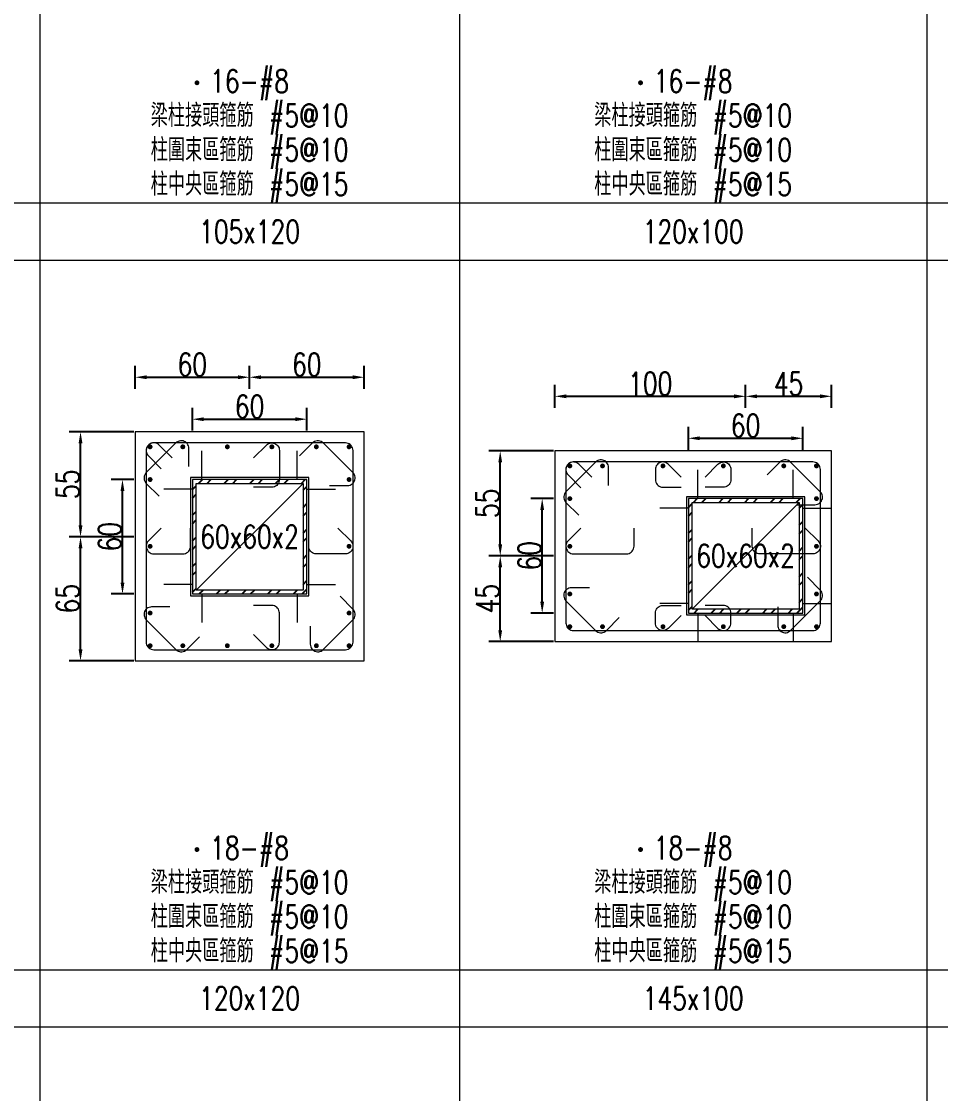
# Model space of a CAD drawing. Header units: millimetres. Extents: x 0 to 3905, y 0 to 8880.
# Drawn here: x 2440 to 2922, y 2779 to 3341 of the extents above; entities that cross this region are included whole.
import ezdxf
from ezdxf.enums import TextEntityAlignment as Align

# ---------------------------------------------------------------- set-up
doc = ezdxf.new("R2010")
doc.units = ezdxf.units.MM
doc.layers.get('DEFPOINTS').update_dxf_attribs({"color": 3})
for name, color, linetype in [('Hatch線', 6, 'Continuous'), ('主筋斷面', 2, 'Continuous'), ('文字-主筋根數', 7, 'Continuous'), ('文字-剪力筋 中央區', 7, 'Continuous'), ('文字-剪力筋-BC', 7, 'Continuous'), ('文字-剪力筋-圍束區', 7, 'Continuous'), ('文字-斷面尺寸', 7, 'Continuous'), ('文字-輔助字', 7, 'Continuous'), ('柱斷面線', 4, 'Continuous'), ('標註字', 4, 'Continuous'), ('箍筋線', 1, 'Continuous'), ('網格線', 7, 'Continuous'), ('鋼柱', 11, 'Continuous')]:
    doc.layers.add(name, color=color, linetype=linetype)
doc.styles.add('note', font='txt.shx', dxfattribs={"width": 0.75, "height": 12})
doc.styles.add('txt', font='txt.shx', dxfattribs={"height": 0.2, "bigfont": 'chineset.shx'})
doc.dimstyles.new('RCAD_DIM', dxfattribs={"dimtxt": 12, "dimasz": 6, "dimexe": 6, "dimexo": 0.625, "dimtad": 1, "dimdec": 0, "dimdsep": 46, "dimtxsty": 'note', "dimcen": 2.5, "dimclrd": 256, "dimclre": 256, "dimclrt": 256, "dimadec": 0, "dimazin": 0, "dimtfac": 1, "dimtmove": 0, "dimatfit": 3, "dimfxl": 0, "dimtolj": 1, "dimarcsym": 0})

# ---------------------------------------------------------------- blocks, each defined once
blk = doc.blocks.new('*D1380')
at = {"layer": 'DEFPOINTS', "color": 0}
for p in [(2590, 3132.62), (2530, 3126), (2590, 3126)]:
    blk.add_point(p, dxfattribs=at)
at = {"layer": '標註字', "lineweight": -2}
for p, q in [((2530, 3126.62), (2530, 3138.62)), ((2590, 3126.62), (2590, 3138.62)), ((2536, 3132.62), (2584, 3132.62))]:
    blk.add_line(p, q, dxfattribs=at)
at = {"layer": '標註字'}
for points in [[(2536, 3133.62), (2536, 3131.62), (2530, 3132.62)], [(2584, 3131.62), (2584, 3133.62), (2590, 3132.62)]]:
    blk.add_solid(points, dxfattribs=at)
at = {"layer": '標註字', "insert": (2560, 3139.25), "char_height": 12, "attachment_point": 5, "style": 'note'}
blk.add_mtext('\\A1;60', dxfattribs=at)
blk = doc.blocks.new('*D1381')
at = {"layer": 'DEFPOINTS', "color": 0}
for p in [(2493.38, 3101), (2500, 3101), (2500, 3041)]:
    blk.add_point(p, dxfattribs=at)
at = {"layer": '標註字', "lineweight": -2}
for p, q in [((2499.38, 3101), (2487.38, 3101)), ((2493.38, 3047), (2493.38, 3095)), ((2499.38, 3041), (2487.38, 3041))]:
    blk.add_line(p, q, dxfattribs=at)
at = {"layer": '標註字'}
for points in [[(2494.38, 3095), (2492.38, 3095), (2493.38, 3101)], [(2492.38, 3047), (2494.38, 3047), (2493.38, 3041)]]:
    blk.add_solid(points, dxfattribs=at)
at = {"layer": '標註字', "insert": (2486.75, 3071), "char_height": 12, "attachment_point": 5, "rotation": 90, "style": 'note'}
blk.add_mtext('\\A1;60', dxfattribs=at)
blk = doc.blocks.new('*D1382')
at = {"layer": 'DEFPOINTS', "color": 0}
for p in [(2560, 3154.62), (2500, 3148), (2560, 3148)]:
    blk.add_point(p, dxfattribs=at)
at = {"layer": '標註字', "lineweight": -2}
for p, q in [((2500, 3148.62), (2500, 3160.62)), ((2560, 3148.62), (2560, 3160.62)), ((2506, 3154.62), (2554, 3154.62))]:
    blk.add_line(p, q, dxfattribs=at)
at = {"layer": '標註字'}
for points in [[(2506, 3155.62), (2506, 3153.62), (2500, 3154.62)], [(2554, 3153.62), (2554, 3155.62), (2560, 3154.62)]]:
    blk.add_solid(points, dxfattribs=at)
at = {"layer": '標註字', "insert": (2530, 3161.25), "char_height": 12, "attachment_point": 5, "style": 'note'}
blk.add_mtext('\\A1;60', dxfattribs=at)
blk = doc.blocks.new('*D1383')
at = {"layer": 'DEFPOINTS', "color": 0}
for p in [(2620, 3154.62), (2560, 3148), (2620, 3148)]:
    blk.add_point(p, dxfattribs=at)
at = {"layer": '標註字', "lineweight": -2}
for p, q in [((2560, 3148.62), (2560, 3160.62)), ((2620, 3148.62), (2620, 3160.62)), ((2566, 3154.62), (2614, 3154.62))]:
    blk.add_line(p, q, dxfattribs=at)
at = {"layer": '標註字'}
for points in [[(2566, 3155.62), (2566, 3153.62), (2560, 3154.62)], [(2614, 3153.62), (2614, 3155.62), (2620, 3154.62)]]:
    blk.add_solid(points, dxfattribs=at)
at = {"layer": '標註字', "insert": (2590, 3161.25), "char_height": 12, "attachment_point": 5, "style": 'note'}
blk.add_mtext('\\A1;60', dxfattribs=at)
blk = doc.blocks.new('*D1384')
at = {"layer": 'DEFPOINTS', "color": 0}
for p in [(2471.38, 3071), (2500, 3071), (2500, 3006)]:
    blk.add_point(p, dxfattribs=at)
at = {"layer": '標註字', "lineweight": -2}
for p, q in [((2499.38, 3071), (2465.38, 3071)), ((2471.38, 3012), (2471.38, 3065)), ((2499.38, 3006), (2465.38, 3006))]:
    blk.add_line(p, q, dxfattribs=at)
at = {"layer": '標註字'}
for points in [[(2472.38, 3065), (2470.38, 3065), (2471.38, 3071)], [(2470.38, 3012), (2472.38, 3012), (2471.38, 3006)]]:
    blk.add_solid(points, dxfattribs=at)
at = {"layer": '標註字', "insert": (2464.75, 3038.5), "char_height": 12, "attachment_point": 5, "rotation": 90, "style": 'note'}
blk.add_mtext('\\A1;65', dxfattribs=at)
blk = doc.blocks.new('*D1385')
at = {"layer": 'DEFPOINTS', "color": 0}
for p in [(2471.38, 3126), (2500, 3126), (2500, 3071)]:
    blk.add_point(p, dxfattribs=at)
at = {"layer": '標註字', "lineweight": -2}
for p, q in [((2499.38, 3126), (2465.38, 3126)), ((2471.38, 3077), (2471.38, 3120)), ((2499.38, 3071), (2465.38, 3071))]:
    blk.add_line(p, q, dxfattribs=at)
at = {"layer": '標註字'}
for points in [[(2472.38, 3120), (2470.38, 3120), (2471.38, 3126)], [(2470.38, 3077), (2472.38, 3077), (2471.38, 3071)]]:
    blk.add_solid(points, dxfattribs=at)
at = {"layer": '標註字', "insert": (2464.75, 3098.5), "char_height": 12, "attachment_point": 5, "rotation": 90, "style": 'note'}
blk.add_mtext('\\A1;55', dxfattribs=at)
blk = doc.blocks.new('Circle_Filled')
at = {"const_width": 0.5}
blk.add_lwpolyline([(-0.25, 0, 1), (0.25, 0, 1)], format="xyb", close=True, dxfattribs=at)
blk = doc.blocks.new('*D1512')
at = {"layer": 'DEFPOINTS', "color": 0}
for p in [(2850, 3122.62), (2790, 3116), (2850, 3116)]:
    blk.add_point(p, dxfattribs=at)
at = {"layer": '標註字', "lineweight": -2}
for p, q in [((2790, 3116.62), (2790, 3128.62)), ((2850, 3116.62), (2850, 3128.62)), ((2796, 3122.62), (2844, 3122.62))]:
    blk.add_line(p, q, dxfattribs=at)
at = {"layer": '標註字'}
for points in [[(2796, 3123.62), (2796, 3121.62), (2790, 3122.62)], [(2844, 3121.62), (2844, 3123.62), (2850, 3122.62)]]:
    blk.add_solid(points, dxfattribs=at)
at = {"layer": '標註字', "insert": (2820, 3129.25), "char_height": 12, "attachment_point": 5, "style": 'note'}
blk.add_mtext('\\A1;60', dxfattribs=at)
blk = doc.blocks.new('*D1513')
at = {"layer": 'DEFPOINTS', "color": 0}
for p in [(2713.38, 3091), (2720, 3091), (2720, 3031)]:
    blk.add_point(p, dxfattribs=at)
at = {"layer": '標註字', "lineweight": -2}
for p, q in [((2719.38, 3091), (2707.38, 3091)), ((2713.38, 3037), (2713.38, 3085)), ((2719.38, 3031), (2707.38, 3031))]:
    blk.add_line(p, q, dxfattribs=at)
at = {"layer": '標註字'}
for points in [[(2714.38, 3085), (2712.38, 3085), (2713.38, 3091)], [(2712.38, 3037), (2714.38, 3037), (2713.38, 3031)]]:
    blk.add_solid(points, dxfattribs=at)
at = {"layer": '標註字', "insert": (2706.75, 3061), "char_height": 12, "attachment_point": 5, "rotation": 90, "style": 'note'}
blk.add_mtext('\\A1;60', dxfattribs=at)
blk = doc.blocks.new('*D1514')
at = {"layer": 'DEFPOINTS', "color": 0}
for p in [(2820, 3144.62), (2720, 3138), (2820, 3138)]:
    blk.add_point(p, dxfattribs=at)
at = {"layer": '標註字', "lineweight": -2}
for p, q in [((2720, 3138.62), (2720, 3150.62)), ((2820, 3138.62), (2820, 3150.62)), ((2726, 3144.62), (2814, 3144.62))]:
    blk.add_line(p, q, dxfattribs=at)
at = {"layer": '標註字'}
for points in [[(2726, 3145.62), (2726, 3143.62), (2720, 3144.62)], [(2814, 3143.62), (2814, 3145.62), (2820, 3144.62)]]:
    blk.add_solid(points, dxfattribs=at)
at = {"layer": '標註字', "insert": (2770, 3151.25), "char_height": 12, "attachment_point": 5, "style": 'note'}
blk.add_mtext('\\A1;100', dxfattribs=at)
blk = doc.blocks.new('*D1515')
at = {"layer": 'DEFPOINTS', "color": 0}
for p in [(2865, 3144.62), (2820, 3138), (2865, 3138)]:
    blk.add_point(p, dxfattribs=at)
at = {"layer": '標註字', "lineweight": -2}
for p, q in [((2820, 3138.62), (2820, 3150.62)), ((2865, 3138.62), (2865, 3150.62)), ((2826, 3144.62), (2859, 3144.62))]:
    blk.add_line(p, q, dxfattribs=at)
at = {"layer": '標註字'}
for points in [[(2826, 3145.62), (2826, 3143.62), (2820, 3144.62)], [(2859, 3143.62), (2859, 3145.62), (2865, 3144.62)]]:
    blk.add_solid(points, dxfattribs=at)
at = {"layer": '標註字', "insert": (2842.5, 3151.25), "char_height": 12, "attachment_point": 5, "style": 'note'}
blk.add_mtext('\\A1;45', dxfattribs=at)
blk = doc.blocks.new('*D1516')
at = {"layer": 'DEFPOINTS', "color": 0}
for p in [(2691.38, 3061), (2720, 3061), (2720, 3016)]:
    blk.add_point(p, dxfattribs=at)
at = {"layer": '標註字', "lineweight": -2}
for p, q in [((2719.38, 3061), (2685.38, 3061)), ((2691.38, 3022), (2691.38, 3055)), ((2719.38, 3016), (2685.38, 3016))]:
    blk.add_line(p, q, dxfattribs=at)
at = {"layer": '標註字'}
for points in [[(2692.38, 3055), (2690.38, 3055), (2691.38, 3061)], [(2690.38, 3022), (2692.38, 3022), (2691.38, 3016)]]:
    blk.add_solid(points, dxfattribs=at)
at = {"layer": '標註字', "insert": (2684.75, 3038.5), "char_height": 12, "attachment_point": 5, "rotation": 90, "style": 'note'}
blk.add_mtext('\\A1;45', dxfattribs=at)
blk = doc.blocks.new('*D1517')
at = {"layer": 'DEFPOINTS', "color": 0}
for p in [(2691.38, 3116), (2720, 3116), (2720, 3061)]:
    blk.add_point(p, dxfattribs=at)
at = {"layer": '標註字', "lineweight": -2}
for p, q in [((2719.38, 3116), (2685.38, 3116)), ((2691.38, 3067), (2691.38, 3110)), ((2719.38, 3061), (2685.38, 3061))]:
    blk.add_line(p, q, dxfattribs=at)
at = {"layer": '標註字'}
for points in [[(2692.38, 3110), (2690.38, 3110), (2691.38, 3116)], [(2690.38, 3067), (2692.38, 3067), (2691.38, 3061)]]:
    blk.add_solid(points, dxfattribs=at)
at = {"layer": '標註字', "insert": (2684.75, 3088.5), "char_height": 12, "attachment_point": 5, "rotation": 90, "style": 'note'}
blk.add_mtext('\\A1;55', dxfattribs=at)

msp = doc.modelspace()

# ---------------------------------------------------------------- hatches: boundary and pattern name
at = {"layer": 'Hatch線'}
h = msp.add_hatch(dxfattribs=at)
h.set_pattern_fill('ANSI32', color=256, style=0)
h.paths.add_polyline_path([(2530, 3041), (2590, 3041), (2590, 3101), (2530, 3101)], flags=17)
h.paths.add_polyline_path([(2532, 3043), (2532, 3099), (2588, 3099), (2588, 3043)])
h = msp.add_hatch(dxfattribs=at)
h.set_pattern_fill('ANSI32', color=256, style=0)
h.paths.add_polyline_path([(2790, 3031), (2850, 3031), (2850, 3091), (2790, 3091)], flags=17)
h.paths.add_polyline_path([(2792, 3033), (2792, 3089), (2848, 3089), (2848, 3033)])

# ---------------------------------------------------------------- linework, layer by layer
at = {"layer": 'DEFPOINTS', "lineweight": 5}
for points in [[(2535, 3101), (2535, 3116)], [(2585, 3101), (2585, 3116)], [(2795, 3091), (2795, 3106)], [(2845, 3091), (2845, 3106)], [(2530, 3040), (2591, 3040), (2591, 3102), (2529, 3102), (2529, 3040), (2530, 3040)], [(2532, 3043), (2588, 3099)], [(2530, 3096), (2515, 3096)], [(2590, 3096), (2605, 3096)], [(2790, 3030), (2851, 3030), (2851, 3092), (2789, 3092), (2789, 3030), (2790, 3030)], [(2790, 3086), (2775, 3086)], [(2792, 3033), (2848, 3089)], [(2850, 3086), (2865, 3086)], [(2530, 3046), (2515, 3046)], [(2535, 3041), (2535, 3026)], [(2585, 3041), (2585, 3026)], [(2590, 3046), (2605, 3046)], [(2790, 3036), (2775, 3036)], [(2850, 3036), (2865, 3036)], [(2795, 3031), (2795, 3016)], [(2845, 3031), (2845, 3016)]]:
    msp.add_lwpolyline(points, dxfattribs=at)
at = {"layer": '柱斷面線', "lineweight": 5}
for points in [[(2500, 3006), (2620, 3006), (2620, 3126), (2500, 3126), (2500, 3006)], [(2720, 3016), (2865, 3016), (2865, 3116), (2720, 3116), (2720, 3016)]]:
    msp.add_lwpolyline(points, dxfattribs=at)
at = {"layer": '箍筋線', "lineweight": 5}
for points in [[(2528.19, 3107.81), (2528.19, 3117.35), (2528.13, 3118.02), (2527.96, 3118.66), (2527.69, 3119.27), (2527.32, 3119.83), (2526.86, 3120.32), (2526.33, 3120.72), (2525.73, 3121.02), (2525.1, 3121.23), (2524.43, 3121.32), (2523.77, 3121.3), (2523.11, 3121.17), (2522.49, 3120.93), (2521.91, 3120.59), (2521.4, 3120.16), (2505.84, 3104.6), (2505.39, 3104.07), (2505.05, 3103.47), (2504.81, 3102.82), (2504.69, 3102.13), (2504.69, 3101.44), (2504.81, 3100.76), (2505.05, 3100.11), (2505.39, 3099.51), (2505.84, 3098.98), (2512.58, 3092.23)], [(2519.33, 3112.29), (2512.58, 3119.04), (2512.07, 3119.47), (2511.49, 3119.81), (2510.87, 3120.05), (2510.22, 3120.18), (2509.55, 3120.2), (2508.89, 3120.11), (2508.25, 3119.9), (2507.66, 3119.6), (2507.12, 3119.19), (2506.66, 3118.71), (2506.29, 3118.15), (2506.02, 3117.54), (2505.85, 3116.9), (2505.79, 3116.23), (2505.79, 3015.77), (2505.86, 3015.08), (2506.03, 3014.41), (2506.33, 3013.78), (2506.72, 3013.21), (2507.21, 3012.72), (2507.78, 3012.33), (2508.41, 3012.03), (2509.08, 3011.86), (2509.77, 3011.79), (2610.23, 3011.79), (2610.92, 3011.86), (2611.59, 3012.03), (2612.22, 3012.33), (2612.79, 3012.72), (2613.28, 3013.21), (2613.67, 3013.78), (2613.97, 3014.41), (2614.14, 3015.08), (2614.21, 3015.77), (2614.21, 3116.23), (2614.14, 3116.92), (2613.97, 3117.59), (2613.67, 3118.22), (2613.28, 3118.79), (2612.79, 3119.28), (2612.22, 3119.67), (2611.59, 3119.97), (2610.92, 3120.14), (2610.23, 3120.21), (2509.77, 3120.21), (2509.1, 3120.15), (2508.46, 3119.98), (2507.85, 3119.71), (2507.29, 3119.34), (2506.81, 3118.88), (2506.4, 3118.34), (2506.1, 3117.75), (2505.89, 3117.11), (2505.8, 3116.45), (2505.82, 3115.78), (2505.95, 3115.13), (2506.19, 3114.51), (2506.53, 3113.93), (2506.96, 3113.42), (2513.71, 3106.67)], [(2562.11, 3112.29), (2568.86, 3119.04), (2569.37, 3119.47), (2569.94, 3119.81), (2570.57, 3120.05), (2571.22, 3120.18), (2571.89, 3120.2), (2572.55, 3120.11), (2573.19, 3119.9), (2573.78, 3119.6), (2574.32, 3119.19), (2574.77, 3118.71), (2575.15, 3118.15), (2575.42, 3117.54), (2575.59, 3116.9), (2575.64, 3116.23), (2575.64, 3100.97), (2575.58, 3100.28), (2575.4, 3099.62), (2575.11, 3098.99), (2574.71, 3098.42), (2574.22, 3097.93), (2573.65, 3097.53), (2573.03, 3097.24), (2572.36, 3097.06), (2571.67, 3097), (2562.13, 3097)], [(2601.81, 3097.81), (2611.35, 3097.81), (2612.02, 3097.87), (2612.66, 3098.04), (2613.27, 3098.31), (2613.83, 3098.68), (2614.32, 3099.14), (2614.72, 3099.67), (2615.02, 3100.27), (2615.23, 3100.9), (2615.32, 3101.57), (2615.3, 3102.23), (2615.17, 3102.89), (2614.93, 3103.51), (2614.59, 3104.09), (2614.16, 3104.6), (2598.6, 3120.16), (2598.07, 3120.61), (2597.47, 3120.95), (2596.82, 3121.19), (2596.13, 3121.31), (2595.44, 3121.31), (2594.76, 3121.19), (2594.11, 3120.95), (2593.51, 3120.61), (2592.98, 3120.16), (2586.23, 3113.42)], [(2748.19, 3097.81), (2748.19, 3107.35), (2748.13, 3108.02), (2747.96, 3108.66), (2747.69, 3109.27), (2747.32, 3109.83), (2746.86, 3110.32), (2746.33, 3110.72), (2745.73, 3111.02), (2745.1, 3111.23), (2744.43, 3111.32), (2743.77, 3111.3), (2743.11, 3111.17), (2742.49, 3110.93), (2741.91, 3110.59), (2741.4, 3110.16), (2725.84, 3094.6), (2725.39, 3094.07), (2725.05, 3093.47), (2724.81, 3092.82), (2724.69, 3092.13), (2724.69, 3091.44), (2724.81, 3090.76), (2725.05, 3090.11), (2725.39, 3089.51), (2725.84, 3088.98), (2732.58, 3082.23)], [(2739.33, 3102.29), (2732.58, 3109.04), (2732.07, 3109.47), (2731.49, 3109.81), (2730.87, 3110.05), (2730.22, 3110.18), (2729.55, 3110.2), (2728.89, 3110.11), (2728.25, 3109.9), (2727.66, 3109.6), (2727.12, 3109.19), (2726.66, 3108.71), (2726.29, 3108.15), (2726.02, 3107.54), (2725.85, 3106.9), (2725.79, 3106.23), (2725.79, 3025.77), (2725.86, 3025.08), (2726.03, 3024.41), (2726.33, 3023.78), (2726.72, 3023.21), (2727.21, 3022.72), (2727.78, 3022.33), (2728.41, 3022.03), (2729.08, 3021.86), (2729.77, 3021.79), (2855.23, 3021.79), (2855.92, 3021.86), (2856.59, 3022.03), (2857.22, 3022.33), (2857.79, 3022.72), (2858.28, 3023.21), (2858.67, 3023.78), (2858.97, 3024.41), (2859.14, 3025.08), (2859.21, 3025.77), (2859.21, 3106.23), (2859.14, 3106.92), (2858.97, 3107.59), (2858.67, 3108.22), (2858.28, 3108.79), (2857.79, 3109.28), (2857.22, 3109.67), (2856.59, 3109.97), (2855.92, 3110.14), (2855.23, 3110.21), (2729.77, 3110.21), (2729.1, 3110.15), (2728.46, 3109.98), (2727.85, 3109.71), (2727.29, 3109.34), (2726.81, 3108.88), (2726.4, 3108.34), (2726.1, 3107.75), (2725.89, 3107.11), (2725.8, 3106.45), (2725.82, 3105.78), (2725.95, 3105.13), (2726.19, 3104.51), (2726.53, 3103.93), (2726.96, 3103.42), (2733.71, 3096.67)], [(2786.22, 3102.29), (2779.48, 3109.04), (2778.97, 3109.47), (2778.39, 3109.81), (2777.77, 3110.05), (2777.11, 3110.18), (2776.44, 3110.2), (2775.78, 3110.11), (2775.15, 3109.9), (2774.55, 3109.6), (2774.02, 3109.19), (2773.56, 3108.71), (2773.19, 3108.15), (2772.91, 3107.54), (2772.75, 3106.9), (2772.69, 3106.23), (2772.69, 3100.97), (2772.75, 3100.28), (2772.93, 3099.62), (2773.22, 3098.99), (2773.62, 3098.42), (2774.11, 3097.93), (2774.68, 3097.53), (2775.31, 3097.24), (2775.98, 3097.06), (2776.67, 3097), (2786.21, 3097)], [(2798.78, 3102.29), (2805.52, 3109.04), (2806.03, 3109.47), (2806.61, 3109.81), (2807.23, 3110.05), (2807.89, 3110.18), (2808.56, 3110.2), (2809.22, 3110.11), (2809.85, 3109.9), (2810.45, 3109.6), (2810.98, 3109.19), (2811.44, 3108.71), (2811.81, 3108.15), (2812.09, 3107.54), (2812.25, 3106.9), (2812.31, 3106.23), (2812.31, 3100.97), (2812.25, 3100.28), (2812.07, 3099.62), (2811.78, 3098.99), (2811.38, 3098.42), (2810.89, 3097.93), (2810.32, 3097.53), (2809.69, 3097.24), (2809.02, 3097.06), (2808.33, 3097), (2798.79, 3097)], [(2846.81, 3087.81), (2856.35, 3087.81), (2857.02, 3087.87), (2857.66, 3088.04), (2858.27, 3088.31), (2858.83, 3088.68), (2859.32, 3089.14), (2859.72, 3089.67), (2860.02, 3090.27), (2860.23, 3090.9), (2860.32, 3091.57), (2860.3, 3092.23), (2860.17, 3092.89), (2859.93, 3093.51), (2859.59, 3094.09), (2859.16, 3094.6), (2843.6, 3110.16), (2843.07, 3110.61), (2842.47, 3110.95), (2841.82, 3111.19), (2841.13, 3111.31), (2840.44, 3111.31), (2839.76, 3111.19), (2839.11, 3110.95), (2838.51, 3110.61), (2837.98, 3110.16), (2831.23, 3103.42)], [(2513.71, 3075.56), (2506.96, 3068.81), (2506.53, 3068.3), (2506.19, 3067.72), (2505.95, 3067.1), (2505.82, 3066.45), (2505.8, 3065.78), (2505.89, 3065.12), (2506.1, 3064.48), (2506.4, 3063.89), (2506.81, 3063.35), (2507.29, 3062.89), (2507.85, 3062.52), (2508.46, 3062.25), (2509.1, 3062.08), (2509.77, 3062.03), (2525.03, 3062.03), (2525.72, 3062.09), (2526.38, 3062.26), (2527.01, 3062.56), (2527.58, 3062.95), (2528.07, 3063.44), (2528.47, 3064.01), (2528.76, 3064.64), (2528.94, 3065.31), (2529, 3066), (2529, 3075.54)], [(2606.29, 3075.56), (2613.04, 3068.81), (2613.47, 3068.3), (2613.81, 3067.72), (2614.05, 3067.1), (2614.18, 3066.45), (2614.2, 3065.78), (2614.11, 3065.12), (2613.9, 3064.48), (2613.6, 3063.89), (2613.19, 3063.35), (2612.71, 3062.89), (2612.15, 3062.52), (2611.54, 3062.25), (2610.9, 3062.08), (2610.23, 3062.03), (2594.97, 3062.03), (2594.28, 3062.09), (2593.62, 3062.26), (2592.99, 3062.56), (2592.42, 3062.95), (2591.93, 3063.44), (2591.53, 3064.01), (2591.24, 3064.64), (2591.06, 3065.31), (2591, 3066), (2591, 3075.54)], [(2733.71, 3075.56), (2726.96, 3068.81), (2726.53, 3068.3), (2726.19, 3067.72), (2725.95, 3067.1), (2725.82, 3066.45), (2725.8, 3065.78), (2725.89, 3065.12), (2726.1, 3064.48), (2726.4, 3063.89), (2726.81, 3063.35), (2727.29, 3062.89), (2727.85, 3062.52), (2728.46, 3062.25), (2729.1, 3062.08), (2729.77, 3062.03), (2757.53, 3062.03), (2758.22, 3062.09), (2758.88, 3062.26), (2759.51, 3062.56), (2760.08, 3062.95), (2760.57, 3063.44), (2760.97, 3064.01), (2761.26, 3064.64), (2761.44, 3065.31), (2761.5, 3066), (2761.5, 3075.54)], [(2851.29, 3075.56), (2858.04, 3068.81), (2858.47, 3068.3), (2858.81, 3067.72), (2859.05, 3067.1), (2859.18, 3066.45), (2859.2, 3065.78), (2859.11, 3065.12), (2858.9, 3064.48), (2858.6, 3063.89), (2858.19, 3063.35), (2857.71, 3062.89), (2857.15, 3062.52), (2856.54, 3062.25), (2855.9, 3062.08), (2855.23, 3062.03), (2827.47, 3062.03), (2826.78, 3062.09), (2826.12, 3062.26), (2825.49, 3062.56), (2824.92, 3062.95), (2824.43, 3063.44), (2824.03, 3064.01), (2823.74, 3064.64), (2823.56, 3065.31), (2823.5, 3066), (2823.5, 3075.54)], [(2836.81, 3034.19), (2836.81, 3024.65), (2836.87, 3023.98), (2837.04, 3023.34), (2837.31, 3022.73), (2837.68, 3022.17), (2838.14, 3021.68), (2838.67, 3021.28), (2839.27, 3020.98), (2839.9, 3020.77), (2840.57, 3020.68), (2841.23, 3020.7), (2841.89, 3020.83), (2842.51, 3021.07), (2843.09, 3021.41), (2843.6, 3021.84), (2859.16, 3037.4), (2859.61, 3037.93), (2859.95, 3038.53), (2860.19, 3039.18), (2860.31, 3039.87), (2860.31, 3040.56), (2860.19, 3041.24), (2859.95, 3041.89), (2859.61, 3042.49), (2859.16, 3043.02), (2852.42, 3049.77)], [(2738.19, 3044.19), (2728.65, 3044.19), (2727.98, 3044.13), (2727.34, 3043.96), (2726.73, 3043.69), (2726.17, 3043.32), (2725.68, 3042.86), (2725.28, 3042.33), (2724.98, 3041.73), (2724.77, 3041.1), (2724.68, 3040.43), (2724.7, 3039.77), (2724.83, 3039.11), (2725.07, 3038.49), (2725.41, 3037.91), (2725.84, 3037.4), (2741.4, 3021.84), (2741.93, 3021.39), (2742.53, 3021.05), (2743.18, 3020.81), (2743.87, 3020.69), (2744.56, 3020.69), (2745.24, 3020.81), (2745.89, 3021.05), (2746.49, 3021.39), (2747.02, 3021.84), (2753.77, 3028.58)], [(2591.81, 3024.19), (2591.81, 3014.65), (2591.87, 3013.98), (2592.04, 3013.34), (2592.31, 3012.73), (2592.68, 3012.17), (2593.14, 3011.68), (2593.67, 3011.28), (2594.27, 3010.98), (2594.9, 3010.77), (2595.57, 3010.68), (2596.23, 3010.7), (2596.89, 3010.83), (2597.51, 3011.07), (2598.09, 3011.41), (2598.6, 3011.84), (2614.16, 3027.4), (2614.61, 3027.93), (2614.95, 3028.53), (2615.19, 3029.18), (2615.31, 3029.87), (2615.31, 3030.56), (2615.19, 3031.24), (2614.95, 3031.89), (2614.61, 3032.49), (2614.16, 3033.02), (2607.42, 3039.77)], [(2518.19, 3034.19), (2508.65, 3034.19), (2507.98, 3034.13), (2507.34, 3033.96), (2506.73, 3033.69), (2506.17, 3033.32), (2505.68, 3032.86), (2505.28, 3032.33), (2504.98, 3031.73), (2504.77, 3031.1), (2504.68, 3030.43), (2504.7, 3029.77), (2504.83, 3029.11), (2505.07, 3028.49), (2505.41, 3027.91), (2505.84, 3027.4), (2521.4, 3011.84), (2521.93, 3011.39), (2522.53, 3011.05), (2523.18, 3010.81), (2523.87, 3010.69), (2524.56, 3010.69), (2525.24, 3010.81), (2525.89, 3011.05), (2526.49, 3011.39), (2527.02, 3011.84), (2533.77, 3018.58)], [(2562.11, 3019.71), (2568.86, 3012.96), (2569.37, 3012.53), (2569.94, 3012.19), (2570.57, 3011.95), (2571.22, 3011.82), (2571.89, 3011.8), (2572.55, 3011.89), (2573.19, 3012.1), (2573.78, 3012.4), (2574.32, 3012.81), (2574.77, 3013.29), (2575.15, 3013.85), (2575.42, 3014.46), (2575.59, 3015.1), (2575.64, 3015.77), (2575.64, 3031.03), (2575.58, 3031.72), (2575.4, 3032.38), (2575.11, 3033.01), (2574.71, 3033.58), (2574.22, 3034.07), (2573.65, 3034.47), (2573.03, 3034.76), (2572.36, 3034.94), (2571.67, 3035), (2562.13, 3035)], [(2786.22, 3029.71), (2779.48, 3022.96), (2778.97, 3022.53), (2778.39, 3022.19), (2777.77, 3021.95), (2777.11, 3021.82), (2776.44, 3021.8), (2775.78, 3021.89), (2775.15, 3022.1), (2774.55, 3022.4), (2774.02, 3022.81), (2773.56, 3023.29), (2773.19, 3023.85), (2772.91, 3024.46), (2772.75, 3025.1), (2772.69, 3025.77), (2772.69, 3031.03), (2772.75, 3031.72), (2772.93, 3032.38), (2773.22, 3033.01), (2773.62, 3033.58), (2774.11, 3034.07), (2774.68, 3034.47), (2775.31, 3034.76), (2775.98, 3034.94), (2776.67, 3035), (2786.21, 3035)], [(2798.78, 3029.71), (2805.52, 3022.96), (2806.03, 3022.53), (2806.61, 3022.19), (2807.23, 3021.95), (2807.89, 3021.82), (2808.56, 3021.8), (2809.22, 3021.89), (2809.85, 3022.1), (2810.45, 3022.4), (2810.98, 3022.81), (2811.44, 3023.29), (2811.81, 3023.85), (2812.09, 3024.46), (2812.25, 3025.1), (2812.31, 3025.77), (2812.31, 3031.03), (2812.25, 3031.72), (2812.07, 3032.38), (2811.78, 3033.01), (2811.38, 3033.58), (2810.89, 3034.07), (2810.32, 3034.47), (2809.69, 3034.76), (2809.02, 3034.94), (2808.33, 3035), (2798.79, 3035)]]:
    msp.add_lwpolyline(points, dxfattribs=at)
at = {"layer": '網格線', "lineweight": 5}
for points in [[(2450, 3618), (2450, 3246)], [(2670, 3618), (2670, 3246)], [(2915, 3618), (2915, 3246)], [(2220, 3246), (2450, 3246)], [(2450, 3246), (2670, 3246)], [(2450, 3246), (2450, 3216)], [(2670, 3246), (2915, 3246)], [(2670, 3246), (2670, 3216)], [(2915, 3246), (3125, 3246)], [(2915, 3246), (2915, 3216)], [(2220, 3216), (2450, 3216)], [(2450, 3216), (2670, 3216)], [(2450, 3216), (2450, 2844)], [(2670, 3216), (2915, 3216)], [(2670, 3216), (2670, 2844)], [(2915, 3216), (3125, 3216)], [(2915, 3216), (2915, 2844)], [(2220, 2844), (2450, 2844)], [(2450, 2844), (2670, 2844)], [(2450, 2844), (2450, 2814)], [(2670, 2844), (2915, 2844)], [(2670, 2844), (2670, 2814)], [(2915, 2844), (3125, 2844)], [(2915, 2844), (2915, 2814)], [(2220, 2814), (2450, 2814)], [(2450, 2814), (2670, 2814)], [(2450, 2814), (2450, 2442)], [(2670, 2814), (2915, 2814)], [(2670, 2814), (2670, 2442)], [(2915, 2814), (3125, 2814)], [(2915, 2814), (2915, 2442)]]:
    msp.add_lwpolyline(points, dxfattribs=at)
at = {"layer": '鋼柱', "lineweight": 5}
for points in [[(2530, 3041), (2590, 3041), (2590, 3101), (2530, 3101), (2530, 3041)], [(2532, 3043), (2532, 3099), (2588, 3099), (2588, 3043), (2532, 3043)], [(2790, 3031), (2850, 3031), (2850, 3091), (2790, 3091), (2790, 3031)], [(2792, 3033), (2792, 3089), (2848, 3089), (2848, 3033), (2792, 3033)]]:
    msp.add_lwpolyline(points, dxfattribs=at)

# ---------------------------------------------------------------- block references
at = {"layer": '主筋斷面', "lineweight": 5, "xscale": 2.539999961853027, "yscale": 2.539999961853027}
for p in [(2532.42, 3309), (2764.92, 3309), (2507.86, 3118.14), (2525, 3118.14), (2548.33, 3118.14), (2571.67, 3118.14), (2595, 3118.14), (2612.14, 3118.14), (2727.86, 3108.14), (2745, 3108.14), (2776.67, 3108.14), (2808.33, 3108.14), (2840, 3108.14), (2857.14, 3108.14), (2507.86, 3101), (2612.14, 3101), (2727.86, 3091), (2857.14, 3091), (2507.86, 3066), (2612.14, 3066), (2727.86, 3066), (2857.14, 3066), (2727.86, 3041), (2857.14, 3041), (2507.86, 3031), (2612.14, 3031), (2727.86, 3023.86), (2745, 3023.86), (2776.67, 3023.86), (2808.33, 3023.86), (2840, 3023.86), (2857.14, 3023.86), (2507.86, 3013.86), (2525, 3013.86), (2548.33, 3013.86), (2571.67, 3013.86), (2595, 3013.86), (2612.14, 3013.86), (2532.42, 2907), (2764.92, 2907)]:
    msp.add_blockref('Circle_Filled', p, dxfattribs=at)

# ---------------------------------------------------------------- texts
at = {"layer": '文字-主筋根數', "style": 'txt', "width": 0.75}
for s, p in [('16-#8', (2560, 3309)), ('16-#8', (2792.5, 3309)), ('18-#8', (2560, 2907)), ('18-#8', (2792.5, 2907))]:
    msp.add_text(s, height=12, dxfattribs=at).set_placement(p, align=Align.MIDDLE)
at = {"layer": '文字-剪力筋 中央區', "style": 'txt', "width": 0.75}
for p in [(2560, 3255), (2792.5, 3255), (2560, 2853), (2792.5, 2853)]:
    msp.add_text('柱中央區箍筋 #5@15', height=12, dxfattribs=at).set_placement(p, align=Align.MIDDLE)
at = {"layer": '文字-剪力筋-BC', "style": 'txt', "width": 0.75}
for p in [(2560, 3291), (2792.5, 3291), (2560, 2889), (2792.5, 2889)]:
    msp.add_text('梁柱接頭箍筋 #5@10', height=12, dxfattribs=at).set_placement(p, align=Align.MIDDLE)
at = {"layer": '文字-剪力筋-圍束區', "style": 'txt', "width": 0.75}
for p in [(2560, 3273), (2792.5, 3273), (2560, 2871), (2792.5, 2871)]:
    msp.add_text('柱圍束區箍筋 #5@10', height=12, dxfattribs=at).set_placement(p, align=Align.MIDDLE)
at = {"layer": '文字-斷面尺寸', "style": 'txt', "width": 0.75}
for s, p in [('105x120', (2560, 3231)), ('120x100', (2792.5, 3231)), ('120x120', (2560, 2829)), ('145x100', (2792.5, 2829))]:
    msp.add_text(s, height=12, dxfattribs=at).set_placement(p, align=Align.MIDDLE)
at = {"layer": '文字-輔助字', "style": 'txt', "width": 0.75}
for p in [(2560, 3071), (2820, 3061)]:
    msp.add_text('60x60x2', height=12, dxfattribs=at).set_placement(p, align=Align.MIDDLE)

# ---------------------------------------------------------------- dimensions: what is measured, and where the dimension line sits
at = {"layer": '標註字'}
for base, p1, p2, picture, middle in [((2560, 3154.62), (2500, 3148), (2560, 3148), '*D1382', (2530, 3161.25)), ((2620, 3154.62), (2560, 3148), (2620, 3148), '*D1383', (2590, 3161.25)), ((2820, 3144.62), (2720, 3138), (2820, 3138), '*D1514', (2770, 3151.25)), ((2865, 3144.62), (2820, 3138), (2865, 3138), '*D1515', (2842.5, 3151.25)), ((2590, 3132.62), (2530, 3126), (2590, 3126), '*D1380', (2560, 3139.25)), ((2850, 3122.62), (2790, 3116), (2850, 3116), '*D1512', (2820, 3129.25))]:
    dim = msp.add_linear_dim(base=base, p1=p1, p2=p2, dimstyle='RCAD_DIM', dxfattribs=at)
    dim.commit()
    dim.dimension.update_dxf_attribs({"geometry": picture, "text_midpoint": middle})
for base, p1, p2, picture, middle in [((2471.38, 3126), (2500, 3071), (2500, 3126), '*D1385', (2464.75, 3098.5)), ((2691.38, 3116), (2720, 3061), (2720, 3116), '*D1517', (2684.75, 3088.5)), ((2493.38, 3101), (2500, 3041), (2500, 3101), '*D1381', (2486.75, 3071)), ((2713.38, 3091), (2720, 3031), (2720, 3091), '*D1513', (2706.75, 3061)), ((2471.38, 3071), (2500, 3006), (2500, 3071), '*D1384', (2464.75, 3038.5)), ((2691.38, 3061), (2720, 3016), (2720, 3061), '*D1516', (2684.75, 3038.5))]:
    dim = msp.add_linear_dim(base=base, p1=p1, p2=p2, angle=90, dimstyle='RCAD_DIM', dxfattribs=at)
    dim.commit()
    dim.dimension.update_dxf_attribs({"geometry": picture, "text_midpoint": middle})

doc.saveas('drawing.dxf')
